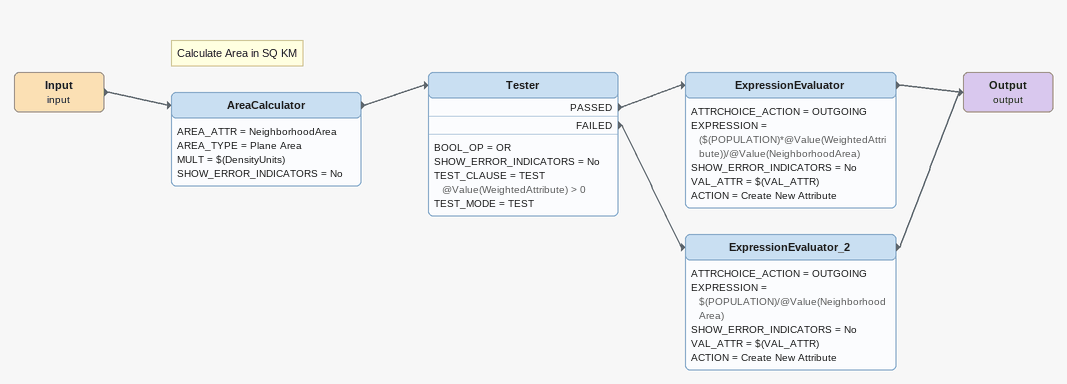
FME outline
Input (input)
    -> AreaCalculator
Note: Calculate Area in SQ KM
AreaCalculator
    AREA_ATTR = NeighborhoodArea
    AREA_TYPE = Plane Area
    MULT = $(DensityUnits)
    SHOW_ERROR_INDICATORS = No
    -> Tester
Tester
    BOOL_OP = OR
    SHOW_ERROR_INDICATORS = No
    TEST_CLAUSE = TEST @Value(WeightedAttribute) > 0
    TEST_MODE = TEST
    PASSED -> ExpressionEvaluator
    FAILED -> ExpressionEvaluator_2
ExpressionEvaluator
    ATTRCHOICE_ACTION = OUTGOING
    EXPRESSION = ($(POPULATION)*@Value(WeightedAttribute))/@Value(NeighborhoodArea)
    SHOW_ERROR_INDICATORS = No
    VAL_ATTR = $(VAL_ATTR)
    ACTION = Create New Attribute
    -> Output (output)
ExpressionEvaluator_2
    ATTRCHOICE_ACTION = OUTGOING
    EXPRESSION = $(POPULATION)/@Value(NeighborhoodArea)
    SHOW_ERROR_INDICATORS = No
    VAL_ATTR = $(VAL_ATTR)
    ACTION = Create New Attribute
    -> Output (output)
Output (output)
